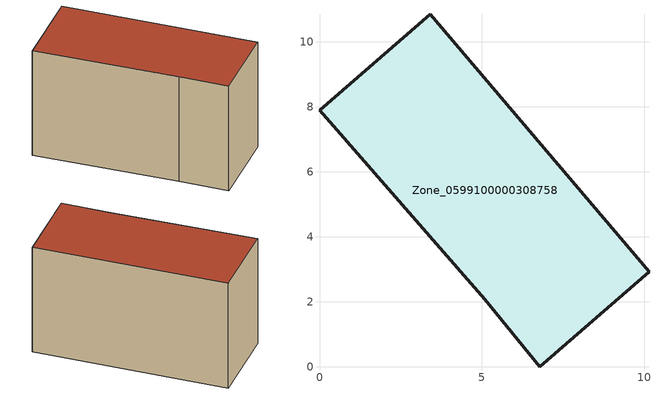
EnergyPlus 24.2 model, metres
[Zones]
Zone_0599100000308758
 floor ground (C_G): 0,7.9 3.41,10.85 10.14,2.92 6.78,0 5.09,2.08 z0
 wall outside (C_F): 6.78,0 10.14,2.92 3.41,10.85 0,7.9 5.09,2.08 6.78,0 z0:6.15
 roof outside (C_R): 3.41,10.85 0,7.9 5.09,2.08 6.78,0 10.14,2.92 z6.15
[BUILDING]
Pand.0599100000308758: North Axis=0; Terrain=City; Loads Convergence Tolerance Value=0.04; Temperature Convergence Tolerance Value=0.4; Solar Distribution=FullExterior; Maximum Number of Warmup Days=25; Minimum Number of Warmup Days=1
[Site:Location]
Rotterdam.The.Hague.AP_ZH_NLD Design_Conditions: Latitude=51.96; Longitude=4.45; Time Zone=1; Elevation=-4.5
[SITE:GROUNDTEMPERATURE:BUILDINGSURFACE]
18, 18, 18, 18, 18, 18, 18, 18, 18, 18, 18, 18
[MATERIAL] Thermal Absorptance=0.9; Solar Absorptance=0.7; Visible Absorptance=0.7
Name | Roughness | Thickness | Conductivity | Density | Specific Heat
G.TI.1946 | MediumSmooth | 0.15 | 1 | 540 | 1210
F.TI.1946 | Rough | 0.3 | 0.857143 | 1920 | 840
R.TI.1946 | MediumRough | 0.2 | 0.1 | 1500 | 1000
[CONSTRUCTION]
C_G: G.TI.1946
C_F: F.TI.1946
C_R: R.TI.1946
[ZONE]
Zone_0599100000308758: Type=1; Multiplier=1; Ceiling Height=Autocalculate; Volume=Autocalculate; Floor Area=autocalculate; Part of Total Floor Area=Yes
[ZONEINFILTRATION:DESIGNFLOWRATE]
Infil_Zone_0599100000308758: Zone or ZoneList or Space or SpaceList=Zone_0599100000308758; Schedule=AlwaysOn; Design Flow Rate Calculation Method=Flow/Area; Flow Rate per Floor Area=0.003; Constant Term Coefficient=1; Temperature Term Coefficient=0; Velocity Term Coefficient=0; Velocity Squared Term Coefficient=0
[HVACTEMPLATE:ZONE:IDEALLOADSAIRSYSTEM]
Zone_0599100000308758: Maximum Heating Supply Air Temperature=50; Minimum Cooling Supply Air Temperature=13; Maximum Heating Supply Air Humidity Ratio=0.0156; Minimum Cooling Supply Air Humidity Ratio=0.0077; Heating Limit=NoLimit; Cooling Limit=NoLimit; Dehumidification Control Type=ConstantSensibleHeatRatio; Cooling Sensible Heat Ratio=0.7; Dehumidification Setpoint=60; Humidification Control Type=None; Humidification Setpoint=30; Outdoor Air Method=None; Outdoor Air Flow Rate per Person=0.00944; Outdoor Air Flow Rate per Zone Floor Area=0; Outdoor Air Flow Rate per Zone=0; Demand Controlled Ventilation Type=None; Outdoor Air Economizer Type=NoEconomizer; Heat Recovery Type=None; Sensible Heat Recovery Effectiveness=0.7; Latent Heat Recovery Effectiveness=0.65
[ZONECONTROL:THERMOSTAT]
ThermostatControl_Zone_0599100000308758: Zone or ZoneList=Zone_0599100000308758; Control Type Schedule=DualSetpointControlType; Control 1=Thermostat_Zone_0599100000308758; Temperature Difference Between Cutout And Setpoint=0
[THERMOSTATSETPOINT:DUALSETPOINT]
Thermostat_Zone_0599100000308758: Heating Setpoint Temperature Schedule=HeatingSetpoint_Zone_0599100000308758; Cooling Setpoint Temperature Schedule=CoolingSetpoint_Zone_0599100000308758
[SCHEDULE:COMPACT]
HeatingSetpoint_Zone_0599100000308758: Through: 12/31, For: AllDays, Until: 24:00, 21
CoolingSetpoint_Zone_0599100000308758: Through: 12/31, For: AllDays, Until: 24:00, 24
DualSetpointControlType: Through: 12/31, For: AllDays, Until: 24:00, 4
AlwaysOn: Through: 12/31, For: AllDays, Until: 24:00, 1
